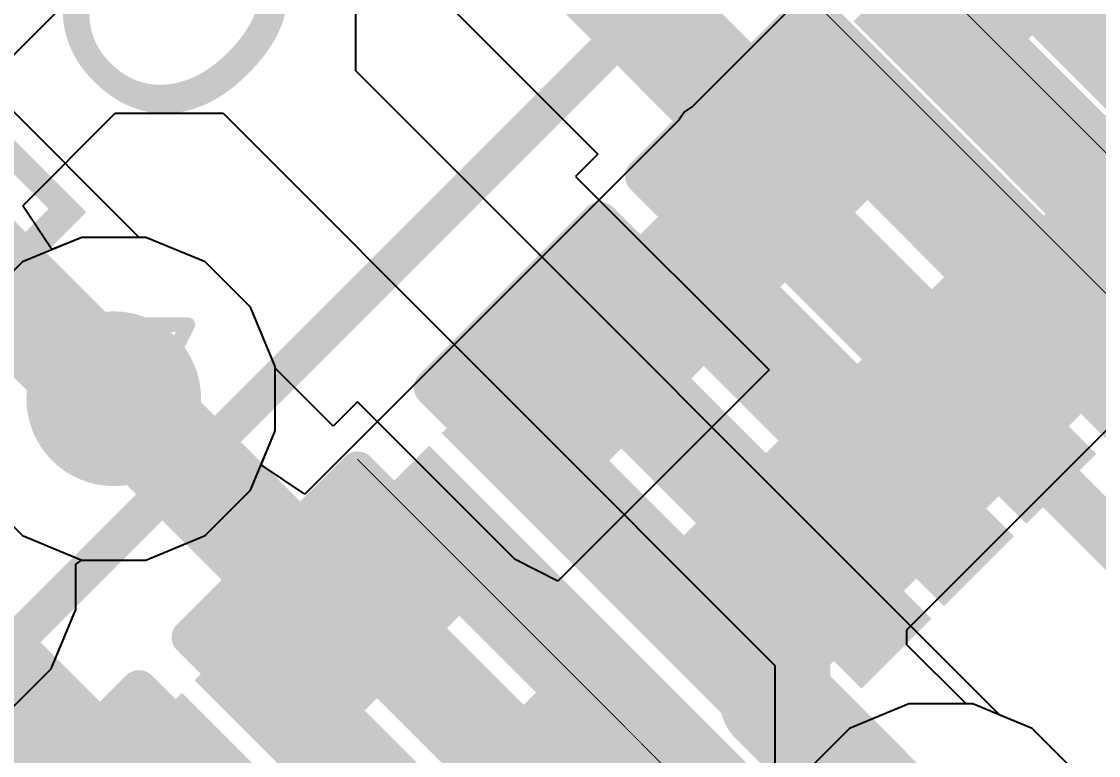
# Model space of a CAD drawing. Header units: inches. Extents: x 0 to 5359, y 0 to 5098.
# Drawn here: x 59.524 to 63.222, y 55.286 to 57.806 of the extents above; entities that cross this region are included whole.
import ezdxf

# ---------------------------------------------------------------- set-up
doc = ezdxf.new("R2010")
doc.units = ezdxf.units.IN
for name, color, linetype in [('Bottom Layer', 5, 'Continuous'), ('Bottom Overlay', 54, 'Continuous'), ('Bottom Paste', 16, 'Continuous'), ('Bottom Solder', 6, 'Continuous'), ('Drill Drawing', 1, 'Continuous'), ('Layer 1', 16, 'Continuous'), ('Layer 2', 76, 'Continuous'), ('Top Layer', 1, 'Continuous'), ('Top Overlay', 2, 'Continuous'), ('Top Paste', 8, 'Continuous'), ('Top Solder', 216, 'Continuous'), ('Via Holes', 16, 'Continuous')]:
    doc.layers.add(name, color=color, linetype=linetype)
doc.styles.add('Arial', font='', dxfattribs={"height": 0.2})
doc.styles.get('Arial').set_extended_font_data('Arial')

# ---------------------------------------------------------------- blocks, each defined once
blk = doc.blocks.new('LQFP_128_EP_14_14__64')
at = {"layer": 'Top Layer'}
for points in [[(6.849678959999999, 4.0998902), (6.849678959999999, 4.2998898), (8.349675959999999, 4.2998898), (8.349675959999999, 4.0998902)], [(6.849681499999999, 3.699840199999999), (6.849681499999999, 3.8998398), (8.3496785, 3.8998398), (8.3496785, 3.699840199999999)], [(6.849678959999999, 3.3000442), (6.849678959999999, 3.5000438), (8.349675959999999, 3.5000438), (8.349675959999999, 3.3000442)], [(6.849678959999999, 2.8997402), (6.849678959999999, 3.0997398), (8.349675959999999, 3.0997398), (8.349675959999999, 2.8997402)], [(6.849681499999999, 2.4999442), (6.849681499999999, 2.6999438), (8.3496785, 2.6999438), (8.3496785, 2.4999442)], [(6.849681499999999, 2.0996402), (6.849681499999999, 2.2996398), (8.3496785, 2.2996398), (8.3496785, 2.0996402)], [(6.849681499999999, 1.7000982), (6.849681499999999, 1.9000978), (8.3496785, 1.9000978), (8.3496785, 1.7000982)], [(6.849678959999999, 1.2995402), (6.849678959999999, 1.4995398), (8.349675959999999, 1.4995398), (8.349675959999999, 1.2995402)], [(6.849678959999999, 0.8999981999999997), (6.849678959999999, 1.0999978), (8.349675959999999, 1.0999978), (8.349675959999999, 0.8999982000000001)], [(6.849681499999999, 0.4999481999999998), (6.849681499999999, 0.6999477999999998), (8.3496785, 0.6999478000000001), (8.3496785, 0.4999482000000001)], [(6.849681499999999, 0.09989819999999985), (6.849681499999999, 0.2998977999999998), (8.3496785, 0.2998978000000001), (8.3496785, 0.09989820000000012)]]:
    blk.add_hatch(color=1, dxfattribs=at).paths.add_polyline_path(points)
at = {"layer": 'Top Paste'}
for points in [[(6.849678959999999, 4.0998902), (6.849678959999999, 4.2998898), (8.349675959999999, 4.2998898), (8.349675959999999, 4.0998902)], [(6.849681499999999, 3.699840199999999), (6.849681499999999, 3.8998398), (8.3496785, 3.8998398), (8.3496785, 3.699840199999999)], [(6.849678959999999, 3.3000442), (6.849678959999999, 3.5000438), (8.349675959999999, 3.5000438), (8.349675959999999, 3.3000442)], [(6.849678959999999, 2.8997402), (6.849678959999999, 3.0997398), (8.349675959999999, 3.0997398), (8.349675959999999, 2.8997402)], [(6.849681499999999, 2.4999442), (6.849681499999999, 2.6999438), (8.3496785, 2.6999438), (8.3496785, 2.4999442)], [(6.849681499999999, 2.0996402), (6.849681499999999, 2.2996398), (8.3496785, 2.2996398), (8.3496785, 2.0996402)], [(6.849681499999999, 1.7000982), (6.849681499999999, 1.9000978), (8.3496785, 1.9000978), (8.3496785, 1.7000982)], [(6.849678959999999, 1.2995402), (6.849678959999999, 1.4995398), (8.349675959999999, 1.4995398), (8.349675959999999, 1.2995402)], [(6.849678959999999, 0.8999981999999997), (6.849678959999999, 1.0999978), (8.349675959999999, 1.0999978), (8.349675959999999, 0.8999982000000001)], [(6.849681499999999, 0.4999481999999998), (6.849681499999999, 0.6999477999999998), (8.3496785, 0.6999478000000001), (8.3496785, 0.4999482000000001)], [(6.849681499999999, 0.09989819999999985), (6.849681499999999, 0.2998977999999998), (8.3496785, 0.2998978000000001), (8.3496785, 0.09989820000000012)]]:
    blk.add_hatch(color=8, dxfattribs=at).paths.add_polyline_path(points)
at = {"layer": 'Top Solder'}
for points in [[(6.7796791, 4.02989034), (6.7796791, 4.36988966), (8.419675819999998, 4.36988966), (8.419675819999998, 4.02989034)], [(6.77968164, 3.62984034), (6.77968164, 3.96983966), (8.419678359999999, 3.96983966), (8.419678359999999, 3.62984034)], [(6.7796791, 3.23004434), (6.7796791, 3.57004366), (8.419675819999998, 3.57004366), (8.419675819999998, 3.23004434)], [(6.7796791, 2.82974034), (6.7796791, 3.16973966), (8.419675819999998, 3.16973966), (8.419675819999998, 2.82974034)], [(6.77968164, 2.42994434), (6.77968164, 2.76994366), (8.419678359999999, 2.76994366), (8.419678359999999, 2.42994434)], [(6.77968164, 2.02964034), (6.77968164, 2.36963966), (8.419678359999999, 2.36963966), (8.419678359999999, 2.02964034)], [(6.77968164, 1.63009834), (6.77968164, 1.97009766), (8.419678359999999, 1.97009766), (8.419678359999999, 1.63009834)], [(6.7796791, 1.22954034), (6.7796791, 1.56953966), (8.419675819999998, 1.56953966), (8.419675819999998, 1.22954034)], [(6.7796791, 0.8299983399999998), (6.7796791, 1.16999766), (8.419675819999998, 1.16999766), (8.419675819999998, 0.8299983400000002)], [(6.77968164, 0.4299483399999998), (6.77968164, 0.7699476599999998), (8.419678359999999, 0.7699476600000001), (8.419678359999999, 0.4299483400000002)], [(6.77968164, 0.02989833999999985), (6.77968164, 0.3698976599999999), (8.419678359999999, 0.3698976600000001), (8.419678359999999, 0.02989834000000014)]]:
    blk.add_hatch(color=216, dxfattribs=at).paths.add_polyline_path(points)
at = {"layer": 'Top Overlay'}
blk.add_lwpolyline([(6.249924, -6.249924, 0.127, 0.127, 0), (6.249924, 6.249924, 0.127, 0.127, 0)], format="xyseb", dxfattribs=at)
blk = doc.blocks.new('R___0402_B_163')
at = {"layer": 'Bottom Layer'}
for points in [[(-0.2413, 0.3175), (-0.2412999999999999, -0.3175), (-0.6985, -0.3175), (-0.6985, 0.3175)], [(0.6985, 0.3175), (0.6985, -0.3175), (0.2413, -0.3175), (0.2412999999999999, 0.3175)]]:
    blk.add_hatch(color=5, dxfattribs=at).paths.add_polyline_path(points)
at = {"layer": 'Bottom Paste'}
for points in [[(-0.2413, 0.3175), (-0.2412999999999999, -0.3175), (-0.6985, -0.3175), (-0.6985, 0.3175)], [(0.6985, 0.3175), (0.6985, -0.3175), (0.2413, -0.3175), (0.2412999999999999, 0.3175)]]:
    blk.add_hatch(color=16, dxfattribs=at).paths.add_polyline_path(points)
at = {"layer": 'Bottom Solder'}
for points in [[(-0.18629884, 0.37250116), (-0.1862988399999999, -0.37250116), (-0.75350116, -0.37250116), (-0.75350116, 0.37250116)], [(0.75350116, 0.37250116), (0.75350116, -0.37250116), (0.18629884, -0.37250116), (0.1862988399999999, 0.37250116)]]:
    blk.add_hatch(color=6, dxfattribs=at).paths.add_polyline_path(points)
at = {"layer": 'Bottom Overlay'}
for points in [[(-0.7874, 0.4064, 0.127, 0.127, 0), (0.7874, 0.4064, 0.127, 0.127, 0)], [(-0.7874, -0.4064, 0.127, 0.127, 0), (-0.7874, 0.4064, 0.127, 0.127, 0)], [(0.7874, -0.4064, 0.127, 0.127, 0), (0.7874, 0.4064, 0.127, 0.127, 0)], [(-0.8128, 0.4318, 0.0032258, 0.0032258, 0), (0.8128, 0.4318, 0.0032258, 0.0032258, 0)], [(-0.7874, -0.4064, 0.127, 0.127, 0), (0.7874, -0.4064, 0.127, 0.127, 0)]]:
    blk.add_lwpolyline(points, format="xyseb", dxfattribs=at)
for points in [[(-0.8191499999999999, 0.4064, 0.0635, 0.0635, 1), (-0.7556499999999999, 0.4064, 0.0635, 0.0635, 1)], [(-0.8191499999999999, 0.4064, 0.0635, 0.0635, 1), (-0.7556499999999999, 0.4064, 0.0635, 0.0635, 1)], [(0.7556499999999999, 0.4064, 0.0635, 0.0635, 1), (0.8191499999999999, 0.4064, 0.0635, 0.0635, 1)], [(0.7556499999999999, 0.4064, 0.0635, 0.0635, 1), (0.8191499999999999, 0.4064, 0.0635, 0.0635, 1)], [(-0.81360518, 0.4318, 0.0016129, 0.0016129, 1), (-0.8119948199999999, 0.4318, 0.0016129, 0.0016129, 1)], [(0.8119948199999999, 0.4318, 0.0016129, 0.0016129, 1), (0.81360518, 0.4318, 0.0016129, 0.0016129, 1)], [(-0.8191499999999999, -0.4064, 0.0635, 0.0635, 1), (-0.7556499999999999, -0.4064, 0.0635, 0.0635, 1)], [(-0.8191499999999999, -0.4064, 0.0635, 0.0635, 1), (-0.7556499999999999, -0.4064, 0.0635, 0.0635, 1)], [(0.7556499999999999, -0.4064, 0.0635, 0.0635, 1), (0.8191499999999999, -0.4064, 0.0635, 0.0635, 1)], [(0.7556499999999999, -0.4064, 0.0635, 0.0635, 1), (0.8191499999999999, -0.4064, 0.0635, 0.0635, 1)]]:
    blk.add_lwpolyline(points, format="xyseb", close=True, dxfattribs=at)
blk = doc.blocks.new('R___0402_B_174')
at = {"layer": 'Bottom Layer'}
for points in [[(-0.2413, 0.3175), (-0.2412999999999999, -0.3175), (-0.6985, -0.3175), (-0.6985, 0.3175)], [(0.6985, 0.3175), (0.6985, -0.3175), (0.2413, -0.3175), (0.2412999999999999, 0.3175)]]:
    blk.add_hatch(color=5, dxfattribs=at).paths.add_polyline_path(points)
at = {"layer": 'Bottom Paste'}
for points in [[(-0.2413, 0.3175), (-0.2412999999999999, -0.3175), (-0.6985, -0.3175), (-0.6985, 0.3175)], [(0.6985, 0.3175), (0.6985, -0.3175), (0.2413, -0.3175), (0.2412999999999999, 0.3175)]]:
    blk.add_hatch(color=16, dxfattribs=at).paths.add_polyline_path(points)
at = {"layer": 'Bottom Solder'}
for points in [[(-0.18629884, 0.37250116), (-0.1862988399999999, -0.37250116), (-0.75350116, -0.37250116), (-0.75350116, 0.37250116)], [(0.75350116, 0.37250116), (0.75350116, -0.37250116), (0.18629884, -0.37250116), (0.1862988399999999, 0.37250116)]]:
    blk.add_hatch(color=6, dxfattribs=at).paths.add_polyline_path(points)
at = {"layer": 'Bottom Overlay'}
for points in [[(-0.7874, 0.4064, 0.127, 0.127, 0), (-0.7874, -0.4064, 0.127, 0.127, 0)], [(0.7874, 0.4064, 0.127, 0.127, 0), (-0.7874, 0.4064, 0.127, 0.127, 0)], [(0.7874, 0.4064, 0.127, 0.127, 0), (0.7874, -0.4064, 0.127, 0.127, 0)], [(0.8128, 0.4318, 0.0032258, 0.0032258, 0), (-0.8128, 0.4318, 0.0032258, 0.0032258, 0)], [(0.7874, -0.4064, 0.127, 0.127, 0), (-0.7874, -0.4064, 0.127, 0.127, 0)]]:
    blk.add_lwpolyline(points, format="xyseb", dxfattribs=at)
for points in [[(-0.8191499999999999, 0.4064, 0.0635, 0.0635, 1), (-0.7556499999999999, 0.4064, 0.0635, 0.0635, 1)], [(-0.8191499999999999, 0.4064, 0.0635, 0.0635, 1), (-0.7556499999999999, 0.4064, 0.0635, 0.0635, 1)], [(0.7556499999999999, 0.4064, 0.0635, 0.0635, 1), (0.8191499999999999, 0.4064, 0.0635, 0.0635, 1)], [(0.7556499999999999, 0.4064, 0.0635, 0.0635, 1), (0.8191499999999999, 0.4064, 0.0635, 0.0635, 1)], [(-0.81360518, 0.4318, 0.0016129, 0.0016129, 1), (-0.8119948199999999, 0.4318, 0.0016129, 0.0016129, 1)], [(0.8119948199999999, 0.4318, 0.0016129, 0.0016129, 1), (0.81360518, 0.4318, 0.0016129, 0.0016129, 1)], [(-0.8191499999999999, -0.4064, 0.0635, 0.0635, 1), (-0.7556499999999999, -0.4064, 0.0635, 0.0635, 1)], [(-0.8191499999999999, -0.4064, 0.0635, 0.0635, 1), (-0.7556499999999999, -0.4064, 0.0635, 0.0635, 1)], [(0.7556499999999999, -0.4064, 0.0635, 0.0635, 1), (0.8191499999999999, -0.4064, 0.0635, 0.0635, 1)], [(0.7556499999999999, -0.4064, 0.0635, 0.0635, 1), (0.8191499999999999, -0.4064, 0.0635, 0.0635, 1)]]:
    blk.add_lwpolyline(points, format="xyseb", close=True, dxfattribs=at)
blk = doc.blocks.new('R___0402_B_175')
at = {"layer": 'Bottom Layer'}
for points in [[(-0.2413, 0.3175), (-0.2412999999999999, -0.3175), (-0.6985, -0.3175), (-0.6985, 0.3175)], [(0.6985, 0.3175), (0.6985, -0.3175), (0.2413, -0.3175), (0.2412999999999999, 0.3175)]]:
    blk.add_hatch(color=5, dxfattribs=at).paths.add_polyline_path(points)
at = {"layer": 'Bottom Paste'}
for points in [[(-0.2413, 0.3175), (-0.2412999999999999, -0.3175), (-0.6985, -0.3175), (-0.6985, 0.3175)], [(0.6985, 0.3175), (0.6985, -0.3175), (0.2413, -0.3175), (0.2412999999999999, 0.3175)]]:
    blk.add_hatch(color=16, dxfattribs=at).paths.add_polyline_path(points)
at = {"layer": 'Bottom Solder'}
for points in [[(-0.18629884, 0.37250116), (-0.1862988399999999, -0.37250116), (-0.75350116, -0.37250116), (-0.75350116, 0.37250116)], [(0.75350116, 0.37250116), (0.75350116, -0.37250116), (0.18629884, -0.37250116), (0.1862988399999999, 0.37250116)]]:
    blk.add_hatch(color=6, dxfattribs=at).paths.add_polyline_path(points)
at = {"layer": 'Bottom Overlay'}
for points in [[(-0.7874, -0.4064, 0.127, 0.127, 0), (-0.7874, 0.4064, 0.127, 0.127, 0)], [(-0.7874, 0.4064, 0.127, 0.127, 0), (0.7874, 0.4064, 0.127, 0.127, 0)], [(0.7874, -0.4064, 0.127, 0.127, 0), (0.7874, 0.4064, 0.127, 0.127, 0)], [(-0.8128, 0.4318, 0.0032258, 0.0032258, 0), (0.8128, 0.4318, 0.0032258, 0.0032258, 0)], [(-0.7874, -0.4064, 0.127, 0.127, 0), (0.7874, -0.4064, 0.127, 0.127, 0)]]:
    blk.add_lwpolyline(points, format="xyseb", dxfattribs=at)
for points in [[(-0.8191499999999999, 0.4064, 0.0635, 0.0635, 1), (-0.7556499999999999, 0.4064, 0.0635, 0.0635, 1)], [(-0.8191499999999999, 0.4064, 0.0635, 0.0635, 1), (-0.7556499999999999, 0.4064, 0.0635, 0.0635, 1)], [(0.7556499999999999, 0.4064, 0.0635, 0.0635, 1), (0.8191499999999999, 0.4064, 0.0635, 0.0635, 1)], [(0.7556499999999999, 0.4064, 0.0635, 0.0635, 1), (0.8191499999999999, 0.4064, 0.0635, 0.0635, 1)], [(-0.81360518, 0.4318, 0.0016129, 0.0016129, 1), (-0.8119948199999999, 0.4318, 0.0016129, 0.0016129, 1)], [(0.8119948199999999, 0.4318, 0.0016129, 0.0016129, 1), (0.81360518, 0.4318, 0.0016129, 0.0016129, 1)], [(-0.8191499999999999, -0.4064, 0.0635, 0.0635, 1), (-0.7556499999999999, -0.4064, 0.0635, 0.0635, 1)], [(-0.8191499999999999, -0.4064, 0.0635, 0.0635, 1), (-0.7556499999999999, -0.4064, 0.0635, 0.0635, 1)], [(0.7556499999999999, -0.4064, 0.0635, 0.0635, 1), (0.8191499999999999, -0.4064, 0.0635, 0.0635, 1)], [(0.7556499999999999, -0.4064, 0.0635, 0.0635, 1), (0.8191499999999999, -0.4064, 0.0635, 0.0635, 1)]]:
    blk.add_lwpolyline(points, format="xyseb", close=True, dxfattribs=at)
blk = doc.blocks.new('R___0402_B_190')
at = {"layer": 'Bottom Layer'}
for points in [[(-0.2413, 0.3175), (-0.2412999999999999, -0.3175), (-0.6985, -0.3175), (-0.6985, 0.3175)], [(0.6985, 0.3175), (0.6985, -0.3175), (0.2413, -0.3175), (0.2412999999999999, 0.3175)]]:
    blk.add_hatch(color=5, dxfattribs=at).paths.add_polyline_path(points)
at = {"layer": 'Bottom Paste'}
for points in [[(-0.2413, 0.3175), (-0.2412999999999999, -0.3175), (-0.6985, -0.3175), (-0.6985, 0.3175)], [(0.6985, 0.3175), (0.6985, -0.3175), (0.2413, -0.3175), (0.2412999999999999, 0.3175)]]:
    blk.add_hatch(color=16, dxfattribs=at).paths.add_polyline_path(points)
at = {"layer": 'Bottom Solder'}
for points in [[(-0.18629884, 0.37250116), (-0.1862988399999999, -0.37250116), (-0.75350116, -0.37250116), (-0.75350116, 0.37250116)], [(0.75350116, 0.37250116), (0.75350116, -0.37250116), (0.18629884, -0.37250116), (0.1862988399999999, 0.37250116)]]:
    blk.add_hatch(color=6, dxfattribs=at).paths.add_polyline_path(points)
at = {"layer": 'Bottom Overlay'}
for points in [[(-0.7874, 0.4064, 0.127, 0.127, 0), (0.7874, 0.4064, 0.127, 0.127, 0)], [(-0.7874, -0.4064, 0.127, 0.127, 0), (-0.7874, 0.4064, 0.127, 0.127, 0)], [(0.7874, -0.4064, 0.127, 0.127, 0), (0.7874, 0.4064, 0.127, 0.127, 0)], [(-0.8128, 0.4318, 0.0032258, 0.0032258, 0), (0.8128, 0.4318, 0.0032258, 0.0032258, 0)], [(-0.7874, -0.4064, 0.127, 0.127, 0), (0.7874, -0.4064, 0.127, 0.127, 0)]]:
    blk.add_lwpolyline(points, format="xyseb", dxfattribs=at)
for points in [[(-0.8191499999999999, 0.4064, 0.0635, 0.0635, 1), (-0.7556499999999999, 0.4064, 0.0635, 0.0635, 1)], [(-0.8191499999999999, 0.4064, 0.0635, 0.0635, 1), (-0.7556499999999999, 0.4064, 0.0635, 0.0635, 1)], [(0.7556499999999999, 0.4064, 0.0635, 0.0635, 1), (0.8191499999999999, 0.4064, 0.0635, 0.0635, 1)], [(0.7556499999999999, 0.4064, 0.0635, 0.0635, 1), (0.8191499999999999, 0.4064, 0.0635, 0.0635, 1)], [(-0.81360518, 0.4318, 0.0016129, 0.0016129, 1), (-0.8119948199999999, 0.4318, 0.0016129, 0.0016129, 1)], [(0.8119948199999999, 0.4318, 0.0016129, 0.0016129, 1), (0.81360518, 0.4318, 0.0016129, 0.0016129, 1)], [(-0.8191499999999999, -0.4064, 0.0635, 0.0635, 1), (-0.7556499999999999, -0.4064, 0.0635, 0.0635, 1)], [(-0.8191499999999999, -0.4064, 0.0635, 0.0635, 1), (-0.7556499999999999, -0.4064, 0.0635, 0.0635, 1)], [(0.7556499999999999, -0.4064, 0.0635, 0.0635, 1), (0.8191499999999999, -0.4064, 0.0635, 0.0635, 1)], [(0.7556499999999999, -0.4064, 0.0635, 0.0635, 1), (0.8191499999999999, -0.4064, 0.0635, 0.0635, 1)]]:
    blk.add_lwpolyline(points, format="xyseb", close=True, dxfattribs=at)
blk = doc.blocks.new('C___0402_B_353')
at = {"layer": 'Bottom Layer'}
for points in [[(-0.2413, 0.3175), (-0.2412999999999999, -0.3175), (-0.6985, -0.3175), (-0.6985, 0.3175)], [(0.6985, 0.3175), (0.6985, -0.3175), (0.2413, -0.3175), (0.2412999999999999, 0.3175)]]:
    blk.add_hatch(color=5, dxfattribs=at).paths.add_polyline_path(points)
at = {"layer": 'Bottom Paste'}
for points in [[(-0.2413, 0.3175), (-0.2412999999999999, -0.3175), (-0.6985, -0.3175), (-0.6985, 0.3175)], [(0.6985, 0.3175), (0.6985, -0.3175), (0.2413, -0.3175), (0.2412999999999999, 0.3175)]]:
    blk.add_hatch(color=16, dxfattribs=at).paths.add_polyline_path(points)
at = {"layer": 'Bottom Solder'}
for points in [[(-0.18130012, 0.37749988), (-0.18130012, -0.37749988), (-0.7584998799999999, -0.37749988), (-0.7584998799999999, 0.37749988)], [(0.7584998799999999, 0.37749988), (0.7584998799999999, -0.37749988), (0.18130012, -0.37749988), (0.18130012, 0.37749988)]]:
    blk.add_hatch(color=6, dxfattribs=at).paths.add_polyline_path(points)
at = {"layer": 'Bottom Overlay'}
for points in [[(-0.2794, 0.40640254, 0.127, 0.127, 0), (-0.7874, 0.4064, 0.127, 0.127, 0)], [(-0.7874, 0.4064, 0.127, 0.127, 0), (-0.7874, -0.4064, 0.127, 0.127, 0)], [(0.7874, 0.4064, 0.127, 0.127, 0), (0.2794, 0.4064, 0.127, 0.127, 0)], [(0.7874, 0.4064, 0.127, 0.127, 0), (0.7874, -0.4064, 0.127, 0.127, 0)], [(-0.2794, -0.4064, 0.127, 0.127, 0), (-0.7874, -0.4064, 0.127, 0.127, 0)], [(0.7874, -0.4064, 0.127, 0.127, 0), (0.2794, -0.4064, 0.127, 0.127, 0)]]:
    blk.add_lwpolyline(points, format="xyseb", dxfattribs=at)
for points in [[(-0.8191499999999999, 0.4064, 0.0635, 0.0635, 1), (-0.7556499999999999, 0.4064, 0.0635, 0.0635, 1)], [(-0.8191499999999999, 0.4064, 0.0635, 0.0635, 1), (-0.7556499999999999, 0.4064, 0.0635, 0.0635, 1)], [(-0.31115, 0.40640254, 0.0635, 0.0635, 1), (-0.24765, 0.40640254, 0.0635, 0.0635, 1)], [(0.24765, 0.4064, 0.0635, 0.0635, 1), (0.31115, 0.4064, 0.0635, 0.0635, 1)], [(0.7556499999999999, 0.4064, 0.0635, 0.0635, 1), (0.8191499999999999, 0.4064, 0.0635, 0.0635, 1)], [(0.7556499999999999, 0.4064, 0.0635, 0.0635, 1), (0.8191499999999999, 0.4064, 0.0635, 0.0635, 1)], [(-0.8191499999999999, -0.4064, 0.0635, 0.0635, 1), (-0.7556499999999999, -0.4064, 0.0635, 0.0635, 1)], [(-0.8191499999999999, -0.4064, 0.0635, 0.0635, 1), (-0.7556499999999999, -0.4064, 0.0635, 0.0635, 1)], [(-0.31115, -0.4064, 0.0635, 0.0635, 1), (-0.24765, -0.4064, 0.0635, 0.0635, 1)], [(0.24765, -0.4064, 0.0635, 0.0635, 1), (0.31115, -0.4064, 0.0635, 0.0635, 1)], [(0.7556499999999999, -0.4064, 0.0635, 0.0635, 1), (0.8191499999999999, -0.4064, 0.0635, 0.0635, 1)], [(0.7556499999999999, -0.4064, 0.0635, 0.0635, 1), (0.8191499999999999, -0.4064, 0.0635, 0.0635, 1)]]:
    blk.add_lwpolyline(points, format="xyseb", close=True, dxfattribs=at)
blk = doc.blocks.new('C___0402_B_360')
at = {"layer": 'Bottom Layer'}
for points in [[(-0.2413, 0.3175), (-0.2412999999999999, -0.3175), (-0.6985, -0.3175), (-0.6985, 0.3175)], [(0.6985, 0.3175), (0.6985, -0.3175), (0.2413, -0.3175), (0.2412999999999999, 0.3175)]]:
    blk.add_hatch(color=5, dxfattribs=at).paths.add_polyline_path(points)
at = {"layer": 'Bottom Paste'}
for points in [[(-0.2413, 0.3175), (-0.2412999999999999, -0.3175), (-0.6985, -0.3175), (-0.6985, 0.3175)], [(0.6985, 0.3175), (0.6985, -0.3175), (0.2413, -0.3175), (0.2412999999999999, 0.3175)]]:
    blk.add_hatch(color=16, dxfattribs=at).paths.add_polyline_path(points)
at = {"layer": 'Bottom Solder'}
for points in [[(-0.18130012, 0.37749988), (-0.18130012, -0.37749988), (-0.7584998799999999, -0.37749988), (-0.7584998799999999, 0.37749988)], [(0.7584998799999999, 0.37749988), (0.7584998799999999, -0.37749988), (0.18130012, -0.37749988), (0.18130012, 0.37749988)]]:
    blk.add_hatch(color=6, dxfattribs=at).paths.add_polyline_path(points)
at = {"layer": 'Bottom Overlay'}
for points in [[(-0.7874, 0.4064, 0.127, 0.127, 0), (-0.2794, 0.4064, 0.127, 0.127, 0)], [(-0.7874, -0.4064, 0.127, 0.127, 0), (-0.7874, 0.4064, 0.127, 0.127, 0)], [(0.2794, 0.4064, 0.127, 0.127, 0), (0.7874, 0.4064, 0.127, 0.127, 0)], [(0.7874, -0.4064, 0.127, 0.127, 0), (0.7874, 0.4064, 0.127, 0.127, 0)], [(-0.7874, -0.4064, 0.127, 0.127, 0), (-0.2794, -0.4064, 0.127, 0.127, 0)], [(0.2794, -0.4064, 0.127, 0.127, 0), (0.7874, -0.4064, 0.127, 0.127, 0)]]:
    blk.add_lwpolyline(points, format="xyseb", dxfattribs=at)
for points in [[(-0.8191499999999999, 0.4064, 0.0635, 0.0635, 1), (-0.7556499999999999, 0.4064, 0.0635, 0.0635, 1)], [(-0.8191499999999999, 0.4064, 0.0635, 0.0635, 1), (-0.7556499999999999, 0.4064, 0.0635, 0.0635, 1)], [(-0.31115, 0.4064, 0.0635, 0.0635, 1), (-0.24765, 0.4064, 0.0635, 0.0635, 1)], [(0.24765, 0.4064, 0.0635, 0.0635, 1), (0.31115, 0.4064, 0.0635, 0.0635, 1)], [(0.7556499999999999, 0.4064, 0.0635, 0.0635, 1), (0.8191499999999999, 0.4064, 0.0635, 0.0635, 1)], [(0.7556499999999999, 0.4064, 0.0635, 0.0635, 1), (0.8191499999999999, 0.4064, 0.0635, 0.0635, 1)], [(-0.8191499999999999, -0.4064, 0.0635, 0.0635, 1), (-0.7556499999999999, -0.4064, 0.0635, 0.0635, 1)], [(-0.8191499999999999, -0.4064, 0.0635, 0.0635, 1), (-0.7556499999999999, -0.4064, 0.0635, 0.0635, 1)], [(-0.31115, -0.4064, 0.0635, 0.0635, 1), (-0.24765, -0.4064, 0.0635, 0.0635, 1)], [(0.24765, -0.4064, 0.0635, 0.0635, 1), (0.31115, -0.4064, 0.0635, 0.0635, 1)], [(0.7556499999999999, -0.4064, 0.0635, 0.0635, 1), (0.8191499999999999, -0.4064, 0.0635, 0.0635, 1)], [(0.7556499999999999, -0.4064, 0.0635, 0.0635, 1), (0.8191499999999999, -0.4064, 0.0635, 0.0635, 1)]]:
    blk.add_lwpolyline(points, format="xyseb", close=True, dxfattribs=at)

msp = doc.modelspace()

# ---------------------------------------------------------------- hatches: boundary and pattern name
at = {"layer": 'Bottom Layer'}
h = msp.add_hatch(color=5, dxfattribs=at)
edge = h.paths.add_edge_path()
edge.add_arc((59.84099537999999, 56.51093599999999), 0.2999994, 0, 360)
at = {"layer": 'Layer 1'}
h = msp.add_hatch(color=16, dxfattribs=at)
edge = h.paths.add_edge_path()
edge.add_arc((59.84099537999999, 56.51093599999999), 0.2999994, 0, 360)
at = {"layer": 'Layer 2'}
h = msp.add_hatch(color=76, dxfattribs=at)
edge = h.paths.add_edge_path()
edge.add_arc((59.84099537999999, 56.51093599999999), 0.2999994, 0, 360)
at = {"layer": 'Top Layer'}
h = msp.add_hatch(color=1, dxfattribs=at)
edge = h.paths.add_edge_path()
edge.add_arc((59.84099537999999, 56.51093599999999), 0.2999994, 0, 360)
at = {"layer": 'Via Holes'}
h = msp.add_hatch(color=7, dxfattribs=at)
edge = h.paths.add_edge_path()
edge.add_arc((59.84099537999999, 56.51093599999999), 0.1499997, 0, 360)

# ---------------------------------------------------------------- linework, layer by layer
at = {"layer": 'Bottom Layer'}
for p, q in [((59.92792687999999, 57.0649354), (58.63364702, 58.35921525999999)), ((61.00176775999999, 57.85114414), (61.50284372, 57.35006818)), ((61.50284372, 57.35006818), (61.42703234, 57.2742568)), ((61.42703234, 57.2742568), (62.09157253999999, 56.6097166)), ((59.95119328, 57.0649354), (59.92792687999999, 57.0649354)), ((60.15480983999999, 56.9805947), (59.95119328, 57.0649354)), ((60.31065408, 56.82475046), (60.15480983999999, 56.9805947)), ((60.39499477999999, 56.6211339), (60.31065408, 56.82475046)), ((60.39499477999999, 56.61565512), (60.39499477999999, 56.6211339)), ((62.56473897999999, 55.71788704), (63.50074675999999, 56.65389482)), ((60.59441272, 56.41623717999999), (60.39499477999999, 56.61565512)), ((62.09157253999999, 56.6097166), (61.36617394, 55.88431799999999)), ((60.67805746, 56.49988191999999), (60.59441272, 56.41623717999999)), ((61.21919938, 55.95874), (60.67805746, 56.49988191999999)), ((61.36617394, 55.88431799999999), (61.21919938, 55.95874)), ((62.56473897999999, 55.6662717), (62.56473897999999, 55.71788704)), ((62.76774086, 55.46326727999999), (62.56473897999999, 55.6662717)), ((62.79100725999999, 55.46326727999999), (62.76774086, 55.46326727999999)), ((62.99462382, 55.37892658), (62.79100725999999, 55.46326727999999)), ((63.15046805999999, 55.22308233999999), (62.99462382, 55.37892658))]:
    msp.add_line(p, q, dxfattribs=at)
for points in [[(61.0887018, 58.40514354, 0.3809999999999999, 0.3809999999999999, 0), (62.15672607999999, 57.33711926, 0.3809999999999999, 0.3809999999999999, 0)], [(58.3131803, 58.03874853999999, 0.3809999999999999, 0.3809999999999999, 0), (59.84099537999999, 56.51093599999999, 0.3809999999999999, 0.3809999999999999, 0)], [(62.836933, 56.67257906, 0.3809999999999999, 0.3809999999999999, 0), (63.68933413999999, 57.52498019999999, 0.3809999999999999, 0.3809999999999999, 0)], [(62.19137421999999, 56.01973302, 0.3809999999999999, 0.3809999999999999, 0), (62.84057536, 56.66893416, 0.3809999999999999, 0.3809999999999999, 0)], [(59.87135599999999, 56.49836046, 0.3809999999999999, 0.3809999999999999, 0), (60.615195, 55.75452145999999, 0.3809999999999999, 0.3809999999999999, 0)], [(62.04867194, 55.88431799999999, 0.3809999999999999, 0.3809999999999999, 0), (62.11153185999999, 55.94717791999999, 0.3809999999999999, 0.3809999999999999, 0)], [(62.04867194, 55.83043444, 0.3809999999999999, 0.3809999999999999, 0), (62.04867194, 55.88431799999999, 0.3809999999999999, 0.3809999999999999, 0)], [(59.15645014, 55.83809762, 0.3809999999999999, 0.3809999999999999, 0), (59.90067014, 55.09387761999999, 0.3809999999999999, 0.3809999999999999, 0)], [(62.04867194, 55.83043444, 0.3809999999999999, 0.3809999999999999, 0), (62.11153185999999, 55.76757452, 0.3809999999999999, 0.3809999999999999, 0)], [(62.11153185999999, 55.47854537999999, 0.3809999999999999, 0.3809999999999999, 0), (62.11153185999999, 55.76757452, 0.3809999999999999, 0.3809999999999999, 0)], [(62.11153185999999, 55.47854537999999, 0.3809999999999999, 0.3809999999999999, 0), (62.67224194, 54.9178353, 0.3809999999999999, 0.3809999999999999, 0)]]:
    msp.add_lwpolyline(points, format="xyseb", dxfattribs=at)
for points in [[(62.06147608, 57.33711926, 0.1905, 0.1905, 1), (62.25197608, 57.33711926, 0.1905, 0.1905, 1)], [(62.74168299999999, 56.67257906, 0.1905, 0.1905, 1), (62.93218299999999, 56.67257906, 0.1905, 0.1905, 1)], [(62.74532536, 56.66893416, 0.1905, 0.1905, 1), (62.93582536, 56.66893416, 0.1905, 0.1905, 1)], [(59.74574538, 56.51093599999999, 0.1905, 0.1905, 1), (59.93624538, 56.51093599999999, 0.1905, 0.1905, 1)], [(59.776106, 56.49836046, 0.1905, 0.1905, 1), (59.96660599999999, 56.49836046, 0.1905, 0.1905, 1)], [(62.09612422, 56.01973302, 0.1905, 0.1905, 1), (62.28662421999999, 56.01973302, 0.1905, 0.1905, 1)], [(62.01628186, 55.94717791999999, 0.1905, 0.1905, 1), (62.20678186, 55.94717791999999, 0.1905, 0.1905, 1)], [(61.95342193999999, 55.88431799999999, 0.1905, 0.1905, 1), (62.14392194, 55.88431799999999, 0.1905, 0.1905, 1)], [(61.95342193999999, 55.88431799999999, 0.1905, 0.1905, 1), (62.14392194, 55.88431799999999, 0.1905, 0.1905, 1)], [(61.95342193999999, 55.83043444, 0.1905, 0.1905, 1), (62.14392194, 55.83043444, 0.1905, 0.1905, 1)], [(61.95342193999999, 55.83043444, 0.1905, 0.1905, 1), (62.14392194, 55.83043444, 0.1905, 0.1905, 1)], [(62.01628186, 55.76757452, 0.1905, 0.1905, 1), (62.20678186, 55.76757452, 0.1905, 0.1905, 1)], [(62.01628186, 55.76757452, 0.1905, 0.1905, 1), (62.20678186, 55.76757452, 0.1905, 0.1905, 1)], [(60.51994499999999, 55.75452145999999, 0.1905, 0.1905, 1), (60.710445, 55.75452145999999, 0.1905, 0.1905, 1)], [(62.01628186, 55.47854537999999, 0.1905, 0.1905, 1), (62.20678186, 55.47854537999999, 0.1905, 0.1905, 1)], [(62.01628186, 55.47854537999999, 0.1905, 0.1905, 1), (62.20678186, 55.47854537999999, 0.1905, 0.1905, 1)]]:
    msp.add_lwpolyline(points, format="xyseb", close=True, dxfattribs=at)
at = {"layer": 'Drill Drawing'}
for points in [[(59.58699538, 56.764936, 0.0508, 0.0508, 0), (60.09499538, 56.764936, 0.0508, 0.0508, 0)], [(59.58699538, 56.764936, 0.0508, 0.0508, 0), (59.84099537999999, 56.256936, 0.0508, 0.0508, 0)], [(59.84099537999999, 56.256936, 0.0508, 0.0508, 0), (60.09499538, 56.764936, 0.0508, 0.0508, 0)]]:
    msp.add_lwpolyline(points, format="xyseb", dxfattribs=at)
for points in [[(59.57429538, 56.764936, 0.0254, 0.0254, 1), (59.59969538, 56.764936, 0.0254, 0.0254, 1)], [(59.57429538, 56.764936, 0.0254, 0.0254, 1), (59.59969538, 56.764936, 0.0254, 0.0254, 1)], [(60.08229537999999, 56.764936, 0.0254, 0.0254, 1), (60.10769538, 56.764936, 0.0254, 0.0254, 1)], [(60.08229537999999, 56.764936, 0.0254, 0.0254, 1), (60.10769538, 56.764936, 0.0254, 0.0254, 1)], [(59.82829538, 56.256936, 0.0254, 0.0254, 1), (59.85369538, 56.256936, 0.0254, 0.0254, 1)], [(59.82829538, 56.256936, 0.0254, 0.0254, 1), (59.85369538, 56.256936, 0.0254, 0.0254, 1)]]:
    msp.add_lwpolyline(points, format="xyseb", close=True, dxfattribs=at)
at = {"layer": 'Layer 1'}
for p, q in [((59.73079748, 57.0649354), (59.52718092, 56.9805947)), ((59.95119328, 57.0649354), (59.73079748, 57.0649354)), ((60.15480983999999, 56.9805947), (59.95119328, 57.0649354)), ((59.52718092, 56.9805947), (59.37133667999999, 56.82475046)), ((60.31065408, 56.82475046), (60.15480983999999, 56.9805947)), ((60.39499477999999, 56.6211339), (60.31065408, 56.82475046)), ((60.39499477999999, 56.4007381), (60.39499477999999, 56.6211339)), ((60.31065408, 56.19712153999999), (60.39499477999999, 56.4007381)), ((60.15480983999999, 56.0412773), (60.31065408, 56.19712153999999)), ((59.95119328, 55.95693659999999), (60.15480983999999, 56.0412773)), ((59.71044954, 55.94333998), (59.73080001999999, 55.95693659999999)), ((59.73080001999999, 55.95693659999999), (59.95119328, 55.95693659999999)), ((59.71044954, 55.78716046), (59.71044954, 55.94333998)), ((59.62610884, 55.5835439), (59.71044954, 55.78716046)), ((59.4702646, 55.42769965999999), (59.62610884, 55.5835439)), ((62.57061145999999, 55.46326727999999), (62.36699489999999, 55.37892658)), ((62.79100725999999, 55.46326727999999), (62.57061145999999, 55.46326727999999)), ((62.99462382, 55.37892658), (62.79100725999999, 55.46326727999999)), ((62.36699489999999, 55.37892658), (62.21115066, 55.22308233999999)), ((63.15046805999999, 55.22308233999999), (62.99462382, 55.37892658))]:
    msp.add_line(p, q, dxfattribs=at)
at = {"layer": 'Layer 2'}
for p, q in [((61.73113638, 59.92584661999999), (56.73301074, 54.92772098)), ((60.6721164, 57.6365243), (60.6721164, 58.03825578)), ((62.8838214, 55.42482183999999), (60.6721164, 57.6365243)), ((59.52807754, 57.17341625999999), (59.84554452, 57.49088324)), ((59.84554452, 57.49088324), (60.21606194, 57.49088324)), ((60.21606194, 57.49088324), (62.11152932, 55.59541586)), ((59.62879361999999, 57.02268504), (59.52807754, 57.17341625999999)), ((59.73079748, 57.0649354), (59.62879361999999, 57.02268504)), ((59.95119328, 57.0649354), (59.73079748, 57.0649354)), ((60.15480983999999, 56.9805947), (59.95119328, 57.0649354)), ((60.31065408, 56.82475046), (60.15480983999999, 56.9805947)), ((60.39499477999999, 56.6211339), (60.31065408, 56.82475046)), ((60.39499477999999, 56.4007381), (60.39499477999999, 56.6211339)), ((60.31065408, 56.19712153999999), (60.39499477999999, 56.4007381)), ((59.37133667999999, 56.19712153999999), (59.52718092, 56.0412773)), ((60.15480983999999, 56.0412773), (60.31065408, 56.19712153999999)), ((59.52718092, 56.0412773), (59.73079748, 55.95693659999999)), ((59.95119328, 55.95693659999999), (60.15480983999999, 56.0412773)), ((59.73079748, 55.95693659999999), (59.95119328, 55.95693659999999)), ((62.11152932, 55.59541586), (62.11152677999999, 55.14349144)), ((62.99462382, 55.37892658), (62.8838214, 55.42482183999999)), ((63.15046805999999, 55.22308233999999), (62.99462382, 55.37892658))]:
    msp.add_line(p, q, dxfattribs=at)
at = {"layer": 'Top Layer'}
for p, q in [((62.3384199, 58.02440262), (61.828934, 57.51491672)), ((61.828934, 57.51491672), (61.80029549999999, 57.49578036)), ((61.80029549999999, 57.49578036), (61.78116167999999, 57.4671444)), ((61.78116167999999, 57.4671444), (61.55473592, 57.24071355999999)), ((61.55473592, 57.24071355999999), (60.98897886, 56.67495904)), ((59.73079748, 57.0649354), (59.52718092, 56.9805947)), ((59.95119328, 57.0649354), (59.73079748, 57.0649354)), ((60.15480983999999, 56.9805947), (59.95119328, 57.0649354)), ((59.52718092, 56.9805947), (59.37133667999999, 56.82475046)), ((60.31065408, 56.82475046), (60.15480983999999, 56.9805947)), ((60.39499477999999, 56.6211339), (60.31065408, 56.82475046)), ((60.98897886, 56.67495904), (60.92385326, 56.60983597999999)), ((60.39499477999999, 56.4007381), (60.39499477999999, 56.6211339)), ((60.92385326, 56.60983597999999), (60.49742282, 56.18340554)), ((60.34669159999999, 56.28412161999999), (60.39499477999999, 56.4007381)), ((60.49742282, 56.18340554), (60.34669159999999, 56.28412161999999))]:
    msp.add_line(p, q, dxfattribs=at)
for points in [[(63.08073998, 57.34684238, 0.1778, 0.1778, 0), (63.08073998, 57.34685253999999, 0.1778, 0.1778, 0)], [(63.08073998, 57.34684238, 0.1778, 0.1778, 0), (64.20883271999999, 56.21874963999999, 0.1778, 0.1778, 0)], [(62.0475137, 57.2485647, 0.1778, 0.1778, 0), (62.51498291999999, 56.78109802, 0.1778, 0.1778, 0)], [(62.79804052, 57.04845588, 0.1778, 0.1778, 0), (62.79804052, 57.06415561999999, 0.1778, 0.1778, 0)], [(62.79804052, 57.04845588, 0.1778, 0.1778, 0), (63.85323271999999, 55.99326368, 0.1778, 0.1778, 0)], [(62.51498291999999, 56.78109802, 0.1778, 0.1778, 0), (63.49763272, 55.79844821999999, 0.1778, 0.1778, 0)], [(61.66670928, 55.93282183999999, 0.1778, 0.1778, 0), (62.13417596, 55.46535262, 0.1778, 0.1778, 0)], [(59.2372323, 55.53387927999999, 0.1778, 0.1778, 0), (60.25249824, 54.51861333999999, 0.1778, 0.1778, 0)], [(62.13417342, 55.46535008, 0.1778, 0.1778, 0), (62.13417596, 55.46535262, 0.1778, 0.1778, 0)], [(62.13417342, 55.46535008, 0.1778, 0.1778, 0), (62.68080936, 54.91871414, 0.1778, 0.1778, 0)]]:
    msp.add_lwpolyline(points, format="xyseb", dxfattribs=at)
for points in [[(63.03628998, 57.34685253999999, 0.08889999999999999, 0.08889999999999999, 1), (63.12518997999999, 57.34685253999999, 0.08889999999999999, 0.08889999999999999, 1)], [(63.03628998, 57.34684238, 0.08889999999999999, 0.08889999999999999, 1), (63.12518997999999, 57.34684238, 0.08889999999999999, 0.08889999999999999, 1)], [(63.03628998, 57.34684238, 0.08889999999999999, 0.08889999999999999, 1), (63.12518997999999, 57.34684238, 0.08889999999999999, 0.08889999999999999, 1)], [(62.0030637, 57.2485647, 0.08889999999999999, 0.08889999999999999, 1), (62.09196369999999, 57.2485647, 0.08889999999999999, 0.08889999999999999, 1)], [(62.75359052, 57.06415561999999, 0.08889999999999999, 0.08889999999999999, 1), (62.84249052, 57.06415561999999, 0.08889999999999999, 0.08889999999999999, 1)], [(62.75359052, 57.04845588, 0.08889999999999999, 0.08889999999999999, 1), (62.84249052, 57.04845588, 0.08889999999999999, 0.08889999999999999, 1)], [(62.75359052, 57.04845588, 0.08889999999999999, 0.08889999999999999, 1), (62.84249052, 57.04845588, 0.08889999999999999, 0.08889999999999999, 1)], [(62.47053292, 56.78109802, 0.08889999999999999, 0.08889999999999999, 1), (62.55943292, 56.78109802, 0.08889999999999999, 0.08889999999999999, 1)], [(62.47053292, 56.78109802, 0.08889999999999999, 0.08889999999999999, 1), (62.55943292, 56.78109802, 0.08889999999999999, 0.08889999999999999, 1)], [(61.62225927999999, 55.93282183999999, 0.08889999999999999, 0.08889999999999999, 1), (61.71115928, 55.93282183999999, 0.08889999999999999, 0.08889999999999999, 1)], [(62.08972342, 55.46535008, 0.08889999999999999, 0.08889999999999999, 1), (62.17862341999999, 55.46535008, 0.08889999999999999, 0.08889999999999999, 1)], [(62.08972342, 55.46535008, 0.08889999999999999, 0.08889999999999999, 1), (62.17862341999999, 55.46535008, 0.08889999999999999, 0.08889999999999999, 1)], [(62.08972595999999, 55.46535262, 0.08889999999999999, 0.08889999999999999, 1), (62.17862596, 55.46535262, 0.08889999999999999, 0.08889999999999999, 1)], [(62.08972595999999, 55.46535262, 0.08889999999999999, 0.08889999999999999, 1), (62.17862596, 55.46535262, 0.08889999999999999, 0.08889999999999999, 1)]]:
    msp.add_lwpolyline(points, format="xyseb", close=True, dxfattribs=at)

# ---------------------------------------------------------------- block references
for name, p, rotation in [('LQFP_128_EP_14_14__64', (55.02006268, 60.03374581999999), 315), ('R___0402_B_190', (64.10786517999999, 58.60805144), 315), ('R___0402_B_174', (63.35706404, 57.8572503), 135), ('R___0402_B_175', (62.5046629, 57.00484915999999), 315), ('C___0402_B_360', (61.77926176, 56.27944802), 315), ('R___0402_B_163', (60.9474651, 55.42225136), 315), ('C___0402_B_353', (60.19666396, 54.67145022), 135)]:
    msp.add_blockref(name, p, dxfattribs=dict(rotation=rotation))

# ---------------------------------------------------------------- texts
at = {"layer": 'Bottom Overlay', "style": 'Arial', "text_generation_flag": 2}
for s, p in [('C28', (60.07027609999999, 57.31800576)), ('R36', (59.26944458, 56.55056))]:
    msp.add_text(s, height=0.7619999999999999, rotation=315, dxfattribs=at).set_placement(p)

doc.saveas('drawing.dxf')
